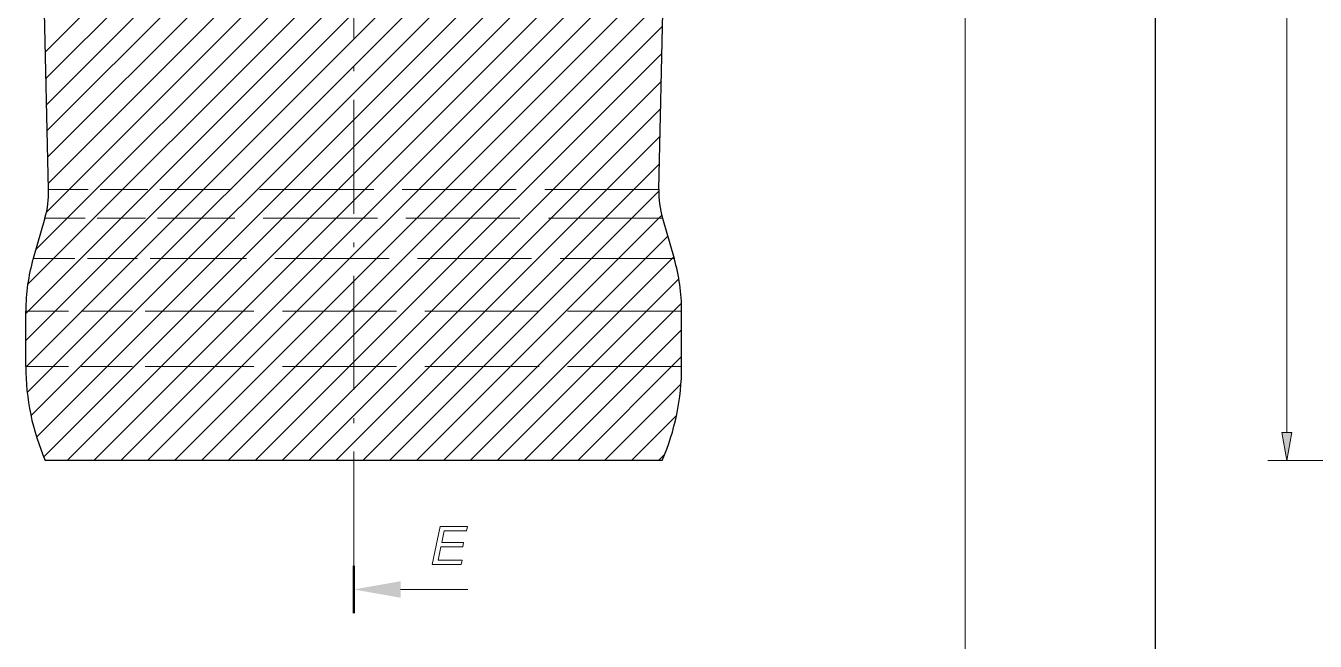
# Model space of a CAD drawing. Extents: x -99 to 297, y 0 to 529.
# Drawn here: x -98.8 to 36.8, y 103.9 to 168.6 of the extents above; entities that cross this region are included whole.
import ezdxf

# ---------------------------------------------------------------- set-up
doc = ezdxf.new("R2010")
doc.units = 0
doc.linetypes.add('DASHDOT', pattern=[18.5, 12, -3, 0.5, -3])
doc.linetypes.add('DASHED', pattern=[15, 12, -3])

msp = doc.modelspace()

# ---------------------------------------------------------------- linework, layer by layer
at = {"color": 7, "lineweight": 13}
for p, q in [((0, 0), (0, 420)), ((33.82, 125.86), (33.82, 362.25)), ((-96.77, 165.89), (-30.36, 232.3)), ((-96.71, 163.12), (-30.43, 229.4)), ((-96.64, 160.36), (-30.5, 226.51)), ((-96.58, 157.6), (-30.56, 223.61)), ((-96.52, 154.83), (-30.63, 220.72)), ((-96.45, 152.07), (-30.7, 217.82)), ((-96.67, 149.02), (-30.76, 214.93)), ((-97.78, 145.08), (-30.83, 212.03)), ((-98.64, 141.4), (-30.9, 209.14)), ((-98.84, 138.37), (-30.97, 206.24)), ((-98.84, 135.54), (-31.03, 203.34)), ((-98.84, 132.71), (-31.1, 200.45)), ((-98.68, 130.04), (-31.17, 197.55)), ((-98.29, 127.6), (-31.23, 194.66)), ((-97.7, 125.36), (-31.3, 191.76)), ((-96.95, 123.29), (-31.37, 188.87)), ((-94.5, 122.9), (-31.44, 185.97)), ((-91.68, 122.9), (-31.5, 183.08)), ((-88.85, 122.9), (-31.57, 180.18)), ((-86.02, 122.9), (-31.64, 177.28)), ((-83.19, 122.9), (-31.7, 174.39)), ((-80.36, 122.9), (-31.77, 171.49)), ((-77.53, 122.9), (-31.84, 168.6)), ((-74.71, 122.9), (-31.91, 165.7)), ((-71.88, 122.9), (-31.97, 162.81)), ((-69.05, 122.9), (-32.04, 159.91)), ((-66.22, 122.9), (-32.11, 157.02)), ((-63.39, 122.9), (-32.17, 154.12)), ((-60.56, 122.9), (-32.24, 151.23)), ((-57.74, 122.9), (-31.93, 148.71)), ((-54.91, 122.9), (-31.3, 146.51)), ((-52.08, 122.9), (-30.67, 144.31)), ((-49.25, 122.9), (-30.13, 142.02)), ((-46.42, 122.9), (-29.86, 139.47)), ((70.82, 122.9), (31.82, 122.9))]:
    msp.add_line(p, q, dxfattribs=at)
at = {"color": 7, "lineweight": 30}
for p, q in [((20, 5), (20, 415)), ((-96.44, 151.4), (-98.84, 254.89)), ((-32.24, 151.4), (-29.84, 254.89)), ((-31.89, 122.9), (-96.79, 122.9))]:
    msp.add_line(p, q, dxfattribs=at)
at = {"color": 7, "linetype": 'DASHDOT', "lineweight": 13}
msp.add_line((-64.34, 111.84), (-64.34, 385.96), dxfattribs=at)
at = {"color": 7, "linetype": 'DASHED', "lineweight": 13, "ltscale": 0.417761}
msp.add_line((-79.73, 151.4), (-96.44, 151.4), dxfattribs=at)
at = {"color": 7, "linetype": 'DASHED', "lineweight": 13}
for p, q in [((-32.24, 151.4), (-79.73, 151.4)), ((-31.85, 148.4), (-79.91, 148.4)), ((-30.62, 144.15), (-80.5, 144.15)), ((-29.84, 138.6), (-80.88, 138.6)), ((-29.84, 132.8), (-80.88, 132.8))]:
    msp.add_line(p, q, dxfattribs=at)
at = {"color": 7, "lineweight": 30, "ltscale": 0.110604}
for p, q in [((-96.83, 148.4), (-98.05, 144.15)), ((-31.85, 148.4), (-30.62, 144.15))]:
    msp.add_line(p, q, dxfattribs=at)
at = {"color": 7, "linetype": 'DASHED', "lineweight": 13, "ltscale": 0.422828}
msp.add_line((-79.91, 148.4), (-96.83, 148.4), dxfattribs=at)
at = {"color": 7, "linetype": 'DASHED', "lineweight": 13, "ltscale": 0.438791}
msp.add_line((-80.5, 144.15), (-98.05, 144.15), dxfattribs=at)
at = {"color": 7, "lineweight": 30, "ltscale": 0.145}
for p, q in [((-98.84, 132.8), (-98.84, 138.6)), ((-29.84, 132.8), (-29.84, 138.6))]:
    msp.add_line(p, q, dxfattribs=at)
at = {"color": 7, "linetype": 'DASHED', "lineweight": 13, "ltscale": 0.448996}
for p, q in [((-80.88, 138.6), (-98.84, 138.6)), ((-80.88, 132.8), (-98.84, 132.8))]:
    msp.add_line(p, q, dxfattribs=at)
at = {"color": 7, "lineweight": 13, "ltscale": 0.486358}
msp.add_line((-43.59, 122.9), (-29.84, 136.66), dxfattribs=at)
at = {"color": 7, "lineweight": 13, "ltscale": 0.386358}
msp.add_line((-40.76, 122.9), (-29.84, 133.83), dxfattribs=at)
at = {"color": 7, "lineweight": 13, "ltscale": 0.283817}
msp.add_line((-37.94, 122.9), (-29.91, 130.93), dxfattribs=at)
at = {"color": 7, "lineweight": 13, "ltscale": 0.167134}
msp.add_line((-35.11, 122.9), (-30.38, 127.63), dxfattribs=at)
at = {"color": 7, "lineweight": 13, "ltscale": 0.023662}
msp.add_line((-32.28, 122.9), (-31.61, 123.57), dxfattribs=at)
at = {"color": 7, "lineweight": 50, "ltscale": 0.125}
msp.add_line((-64.34, 106.84), (-64.34, 111.84), dxfattribs=at)
at = {"color": 7, "lineweight": 13, "ltscale": 0.176899}
msp.add_line((-59.41, 109.34), (-52.34, 109.34), dxfattribs=at)
at = {"color": 7, "lineweight": 13}
for points in [[(33.3, 125.86), (33.82, 122.9), (34.34, 125.86)], [(-56.09, 111.97), (-55.25, 115.97), (-52.36, 115.97), (-52.46, 115.51), (-54.81, 115.51), (-55.07, 114.27), (-52.78, 114.27), (-52.87, 113.81), (-55.17, 113.81), (-55.46, 112.42), (-52.94, 112.42), (-53.03, 111.97)]]:
    msp.add_lwpolyline(points, close=True, dxfattribs=at)
at = {"color": 7, "lineweight": 30}
for centre, radius, start, end in [((-106.43, 151.17), 10, 343.9038, 1.3278), ((-22.24, 151.17), 10, 178.6722, 196.0962), ((-78.84, 138.6), 20, 163.9038, 180), ((-49.84, 138.6), 20, 0, 16.0962), ((-73.91, 132.8), 24.93, 180.0001, 203.3978), ((-54.77, 132.8), 24.93, 336.6022, 359.9999)]:
    msp.add_arc(centre, radius, start, end, dxfattribs=at)
at = {"color": 7, "lineweight": 13}
for points in [[(33.3, 125.86), (33.82, 122.9), (33.3, 125.86), (34.34, 125.86)], [(-59.41, 110.21), (-64.34, 109.34), (-59.41, 108.47)]]:
    msp.add_solid(points, dxfattribs=at)

doc.saveas('drawing.dxf')
